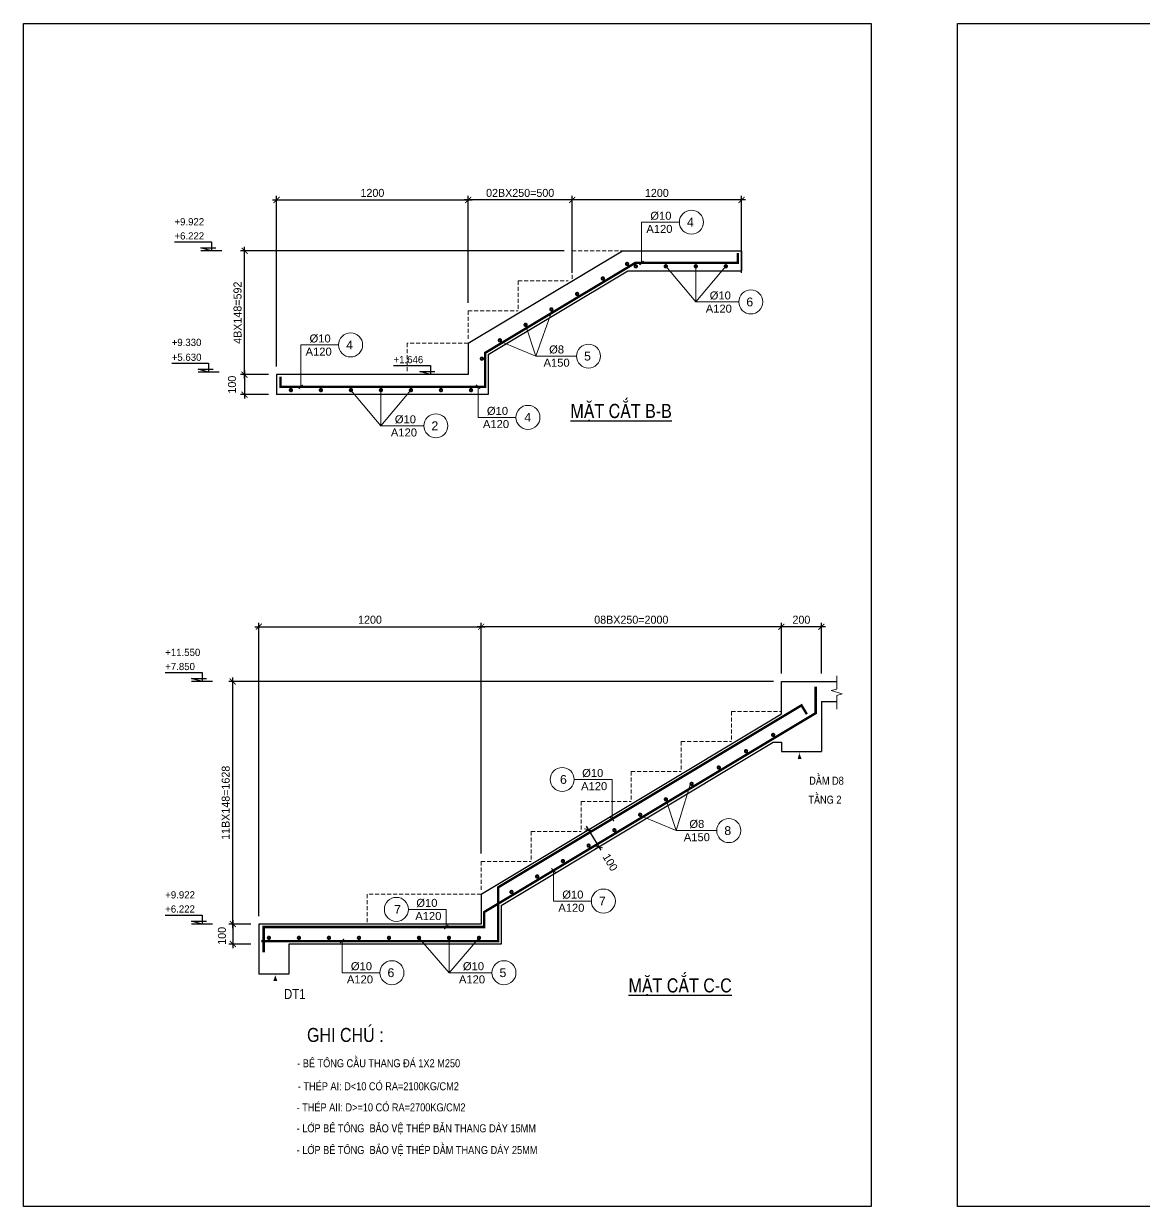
# Model space of a CAD drawing. Header units: millimetres. Extents: x -559287 to -299624, y 2351330 to 2655682.
# Drawn here: x -452143 to -424143, y 2351330 to 2380879 of the extents above; entities that cross this region are included whole.
import ezdxf
from ezdxf.enums import TextEntityAlignment as Align

# ---------------------------------------------------------------- set-up
doc = ezdxf.new("R2010")
doc.units = ezdxf.units.MM
doc.header["$LTSCALE"] = 10
doc.linetypes.add('HIDDENX2', pattern=[0.75, 0.5, -0.25])
doc.layers.get('0').update_dxf_attribs({"lineweight": 20})
doc.layers.get('Defpoints').update_dxf_attribs({"lineweight": 20})
for name, color, linetype, lineweight in [('Dim', 251, 'Continuous', 15), ('Net khuat', 76, 'HIDDENX2', 15), ('Net manh', 8, 'Continuous', 13), ('Net thay', 4, 'Continuous', 25), ('Text', 54, 'Continuous', 25), ('Thep dai', 2, 'Continuous', 50), ('Thep doc', 140, 'Continuous', 60)]:
    doc.layers.add(name, color=color, linetype=linetype, lineweight=lineweight)
doc.layers.add('ththep', color=3, linetype='Continuous')
doc.styles.add('IN-NHO', font='VHELVEN.TTF', dxfattribs={"height": 200})
doc.styles.add('NGHIA5', font='arial_0.ttf', dxfattribs={"height": 180})
doc.styles.get("Standard").update_dxf_attribs({"font": 'nghia5.shx', "height": 200})
doc.styles.add('STYLE1-S1', font='VHARIALN.TTF')
doc.dimstyles.new('dim20', dxfattribs={"dimscale": 100, "dimtxt": 200, "dimasz": 1.5, "dimexe": 1, "dimexo": 2, "dimgap": 0.75, "dimtad": 1, "dimdec": 0, "dimlfac": 0.2, "dimzin": 0, "dimdsep": 46, "dimtxsty": 'Standard', "dimblk1": 'ARCHTICK', "dimblk2": 'ARCHTICK', "dimsah": 1, "dimcen": 0.09, "dimdle": 1, "dimclrd": 256, "dimclre": 256, "dimclrt": 54, "dimadec": 0, "dimazin": 0, "dimtfac": 1, "dimtdec": 0, "dimtofl": 0, "dimtmove": 2, "dimatfit": 3, "dimfxl": 0, "dimtolj": 1, "dimtzin": 0, "dimarcsym": 0})

# ---------------------------------------------------------------- blocks, each defined once
blk = doc.blocks.new('_ARCHTICK')
at = {"color": 0, "linetype": 'ByBlock', "const_width": 0.15}
blk.add_lwpolyline([(-0.5, -0.5), (0.5, 0.5)], dxfattribs=at)
blk = doc.blocks.new('*D746')
at = {"layer": 'Defpoints', "color": 0, "ltscale": 3, "transparency": 16777216}
for p in [(-446623.8416140862, 2375203.731560852), (-438435.23582582, 2375203.731560852, -38061.84340342369), (-445822.9398062601, 2372109.818261645, -38136.29476528546)]:
    blk.add_point(p, dxfattribs=at)
at = {"layer": 'Dim', "lineweight": -2, "ltscale": 3, "transparency": 16777216}
for p, q in [((-438635.23582582, 2375203.731560852), (-446723.8416140862, 2375203.731560852)), ((-446623.8416140862, 2372009.818261645), (-446623.8416140862, 2375303.731560852)), ((-446022.9398062601, 2372109.818261645), (-446723.8416140862, 2372109.818261645))]:
    blk.add_line(p, q, dxfattribs=at)
at = {"layer": 'Dim', "lineweight": -2, "ltscale": 3, "transparency": 16777216, "xscale": 150, "yscale": 150, "zscale": 150}
for p, rotation in [((-446623.8416140862, 2375203.731560852), 90), ((-446623.8416140862, 2372109.818261645), 270)]:
    blk.add_blockref('_ARCHTICK', p, dxfattribs=dict(at, rotation=rotation))
at = {"layer": 'Dim', "color": 54, "ltscale": 3, "transparency": 16777216, "insert": (-446798.8416140865, 2373656.774911249), "char_height": 200, "attachment_point": 5, "rotation": 90}
blk.add_mtext('\\A1;4BX148=592', dxfattribs=at)
blk = doc.blocks.new('*D747')
at = {"layer": 'Defpoints', "color": 0, "transparency": 16777216}
for p in [(-441036.5455180553, 2376473.741631724), (-438439.3629864739, 2374453.731560852, -76272.58953057088), (-441036.5455180553, 2373703.731560852, -76272.58953057088)]:
    blk.add_point(p, dxfattribs=at)
at = {"layer": 'Dim', "lineweight": -2, "transparency": 16777216}
for p, q in [((-438339.3629864739, 2376473.741631724), (-441136.5455180553, 2376473.741631724)), ((-441036.5455180553, 2373903.731560852), (-441036.5455180553, 2376573.741631724)), ((-438439.3629864739, 2374653.731560852), (-438439.3629864739, 2376573.741631724))]:
    blk.add_line(p, q, dxfattribs=at)
at = {"layer": 'Dim', "lineweight": -2, "transparency": 16777216, "xscale": 150, "yscale": 150, "zscale": 150, "rotation": 180}
blk.add_blockref('_ARCHTICK', (-441036.5455180553, 2376473.741631724), dxfattribs=at)
at = {"layer": 'Dim', "lineweight": -2, "transparency": 16777216, "xscale": 150, "yscale": 150, "zscale": 150}
blk.add_blockref('_ARCHTICK', (-438439.3629864739, 2376473.741631724), dxfattribs=at)
at = {"layer": 'Dim', "color": 54, "transparency": 16777216, "insert": (-439737.9542522646, 2376648.741631724), "char_height": 200, "attachment_point": 5}
blk.add_mtext('\\A1;02BX250=500', dxfattribs=at)
blk = doc.blocks.new('*D748')
at = {"layer": 'Defpoints', "color": 0, "transparency": 16777216}
for p in [(-441036.5455180553, 2376473.741631724), (-441036.5455180553, 2373703.731560852, -76272.58953057088), (-445822.93980626, 2372109.818261646, -76272.58953057088)]:
    blk.add_point(p, dxfattribs=at)
at = {"layer": 'Dim', "lineweight": -2, "transparency": 16777216}
for p, q in [((-445922.93980626, 2376473.741631724), (-440936.5455180553, 2376473.741631724)), ((-445822.93980626, 2372309.818261646), (-445822.93980626, 2376573.741631724)), ((-441036.5455180553, 2373903.731560852), (-441036.5455180553, 2376573.741631724))]:
    blk.add_line(p, q, dxfattribs=at)
at = {"layer": 'Dim', "lineweight": -2, "transparency": 16777216, "xscale": 150, "yscale": 150, "zscale": 150, "rotation": 180}
blk.add_blockref('_ARCHTICK', (-445822.93980626, 2376473.741631724), dxfattribs=at)
at = {"layer": 'Dim', "lineweight": -2, "transparency": 16777216, "xscale": 150, "yscale": 150, "zscale": 150}
blk.add_blockref('_ARCHTICK', (-441036.5455180553, 2376473.741631724), dxfattribs=at)
at = {"layer": 'Dim', "color": 54, "transparency": 16777216, "insert": (-443429.7426621576, 2376648.741631724), "char_height": 200, "attachment_point": 5}
blk.add_mtext('\\A1;1200', dxfattribs=at)
blk = doc.blocks.new('*D749')
at = {"layer": 'Defpoints', "color": 0, "transparency": 16777216}
for p in [(-438439.3629864739, 2376473.741631724), (-438439.3629864739, 2374453.731560852, -76347.04089243269), (-434207.1166535194, 2374453.731560852)]:
    blk.add_point(p, dxfattribs=at)
at = {"layer": 'Dim', "lineweight": -2, "transparency": 16777216}
for p, q in [((-434107.1166535194, 2376473.741631724), (-438539.3629864739, 2376473.741631724)), ((-438439.3629864739, 2374653.731560852), (-438439.3629864739, 2376573.741631724)), ((-434207.1166535194, 2374653.731560852), (-434207.1166535194, 2376573.741631724))]:
    blk.add_line(p, q, dxfattribs=at)
at = {"layer": 'Dim', "lineweight": -2, "transparency": 16777216, "xscale": 150, "yscale": 150, "zscale": 150, "rotation": 180}
blk.add_blockref('_ARCHTICK', (-438439.3629864739, 2376473.741631724), dxfattribs=at)
at = {"layer": 'Dim', "lineweight": -2, "transparency": 16777216, "xscale": 150, "yscale": 150, "zscale": 150}
blk.add_blockref('_ARCHTICK', (-434207.1166535194, 2376473.741631724), dxfattribs=at)
at = {"layer": 'Dim', "color": 54, "transparency": 16777216, "insert": (-436323.2398199967, 2376648.741631724), "char_height": 200, "attachment_point": 5}
blk.add_mtext('\\A1;1200', dxfattribs=at)
blk = doc.blocks.new('A$C17747A8B')
blk.add_line((1.915032044053078e-05, 1.530908048152924e-05), (525.0000191503204, 1.530908048152924e-05))
blk.add_lwpolyline([(1182.999268115498, 225.0000153090805), (262.5000191503204, 225.0000153090805), (262.5000191503204, 1.530908048152924e-05), (525.0000191503204, 75.00001530908048), (150.0000191503204, 75.00001530908048)])
at = {"layer": 'Text'}
blk.add_attdef('+3.900', (182.8307273874525, 285.5000153090805), '', height=180, dxfattribs=at)
blk = doc.blocks.new('*D750')
at = {"layer": 'Defpoints', "color": 0, "ltscale": 3, "transparency": 16777216}
for p in [(-445822.9398062601, 2372109.818261645), (-446623.8416140862, 2371609.818261645), (-445822.9398062601, 2371609.818261645)]:
    blk.add_point(p, dxfattribs=at)
at = {"layer": 'Dim', "lineweight": -2, "ltscale": 3, "transparency": 16777216}
for p, q in [((-446623.8416140862, 2372209.818261645), (-446623.8416140862, 2371509.818261645)), ((-446022.9398062601, 2372109.818261645), (-446723.8416140862, 2372109.818261645)), ((-446022.9398062601, 2371609.818261645), (-446723.8416140862, 2371609.818261645))]:
    blk.add_line(p, q, dxfattribs=at)
at = {"layer": 'Dim', "lineweight": -2, "ltscale": 3, "transparency": 16777216, "xscale": 150, "yscale": 150, "zscale": 150}
for p, rotation in [((-446623.8416140862, 2372109.818261645), 90), ((-446623.8416140862, 2371609.818261645), 270)]:
    blk.add_blockref('_ARCHTICK', p, dxfattribs=dict(at, rotation=rotation))
at = {"layer": 'Dim', "color": 54, "ltscale": 3, "transparency": 16777216, "insert": (-446936.3416140865, 2371859.818261645), "char_height": 200, "attachment_point": 5, "rotation": 90}
blk.add_mtext('\\A1;100', dxfattribs=at)
blk = doc.blocks.new('*D751')
at = {"layer": 'Defpoints', "color": 0, "ltscale": 3, "transparency": 16777216}
for p in [(-446919.3818143496, 2364441.495192653), (-433211.4426564678, 2364441.495192653, -38136.29476528546), (-446268.4359210938, 2358383.185673707, -76272.58953057091)]:
    blk.add_point(p, dxfattribs=at)
at = {"layer": 'Dim', "lineweight": -2, "ltscale": 3, "transparency": 16777216}
for p, q in [((-446919.3818143496, 2358283.185673707), (-446919.3818143496, 2364541.495192653)), ((-433411.4426564678, 2364441.495192653), (-447019.3818143496, 2364441.495192653)), ((-446468.4359210938, 2358383.185673707), (-447019.3818143496, 2358383.185673707))]:
    blk.add_line(p, q, dxfattribs=at)
at = {"layer": 'Dim', "lineweight": -2, "ltscale": 3, "transparency": 16777216, "xscale": 150, "yscale": 150, "zscale": 150}
for p, rotation in [((-446919.3818143496, 2364441.495192653), 90), ((-446919.3818143496, 2358383.185673707), 270)]:
    blk.add_blockref('_ARCHTICK', p, dxfattribs=dict(at, rotation=rotation))
at = {"layer": 'Dim', "color": 54, "ltscale": 3, "transparency": 16777216, "insert": (-447094.3818143499, 2361412.34043318), "char_height": 200, "attachment_point": 5, "rotation": 90}
blk.add_mtext('\\A1;11BX148=1628', dxfattribs=at)
blk = doc.blocks.new('*D752')
at = {"layer": 'Defpoints', "color": 0, "transparency": 16777216}
for p in [(-440711.4426564678, 2365810.089302978), (-433211.4426564677, 2364441.495192653, -76272.5895305709), (-440711.4426564678, 2359941.495192654, -76272.5895305709)]:
    blk.add_point(p, dxfattribs=at)
at = {"layer": 'Dim', "lineweight": -2, "transparency": 16777216}
for p, q in [((-433111.4426564677, 2365810.089302978), (-440811.4426564678, 2365810.089302978)), ((-440711.4426564678, 2360141.495192654), (-440711.4426564678, 2365910.089302978)), ((-433211.4426564677, 2364641.495192653), (-433211.4426564677, 2365910.089302978))]:
    blk.add_line(p, q, dxfattribs=at)
at = {"layer": 'Dim', "lineweight": -2, "transparency": 16777216, "xscale": 150, "yscale": 150, "zscale": 150, "rotation": 180}
blk.add_blockref('_ARCHTICK', (-440711.4426564678, 2365810.089302978), dxfattribs=at)
at = {"layer": 'Dim', "lineweight": -2, "transparency": 16777216, "xscale": 150, "yscale": 150, "zscale": 150}
blk.add_blockref('_ARCHTICK', (-433211.4426564677, 2365810.089302978), dxfattribs=at)
at = {"layer": 'Dim', "color": 54, "transparency": 16777216, "insert": (-436961.4426564677, 2365985.089302978), "char_height": 200, "attachment_point": 5}
blk.add_mtext('\\A1;08BX250=2000', dxfattribs=at)
blk = doc.blocks.new('*D753')
at = {"layer": 'Defpoints', "color": 0, "transparency": 16777216}
for p in [(-433211.4426564677, 2365810.089302978), (-433211.4426564677, 2364441.495192653, -76272.5895305709), (-432211.4426564679, 2364441.495192654, -76272.5895305709)]:
    blk.add_point(p, dxfattribs=at)
at = {"layer": 'Dim', "lineweight": -2, "transparency": 16777216}
for p, q in [((-432111.4426564679, 2365810.089302978), (-433311.4426564677, 2365810.089302978)), ((-433211.4426564677, 2364641.495192653), (-433211.4426564677, 2365910.089302978)), ((-432211.4426564679, 2364641.495192654), (-432211.4426564679, 2365910.089302978))]:
    blk.add_line(p, q, dxfattribs=at)
at = {"layer": 'Dim', "lineweight": -2, "transparency": 16777216, "xscale": 150, "yscale": 150, "zscale": 150, "rotation": 180}
blk.add_blockref('_ARCHTICK', (-433211.4426564677, 2365810.089302978), dxfattribs=at)
at = {"layer": 'Dim', "lineweight": -2, "transparency": 16777216, "xscale": 150, "yscale": 150, "zscale": 150}
blk.add_blockref('_ARCHTICK', (-432211.4426564679, 2365810.089302978), dxfattribs=at)
at = {"layer": 'Dim', "color": 54, "transparency": 16777216, "insert": (-432711.4426564678, 2365985.089302978), "char_height": 200, "attachment_point": 5}
blk.add_mtext('\\A1;200', dxfattribs=at)
blk = doc.blocks.new('*D754')
at = {"layer": 'Defpoints', "color": 0, "transparency": 16777216}
for p in [(-437897.8253989269, 2360821.356028231), (-437640.5775212131, 2360392.609565374), (-437776.9340917988, 2360310.795623023)]:
    blk.add_point(p, dxfattribs=at)
at = {"layer": 'Net manh', "lineweight": -2, "transparency": 16777216}
for p, q in [((-438069.3239840695, 2360718.456877145), (-438119.931262084, 2360688.092510337)), ((-438085.6315450554, 2360825.291378451), (-437725.4845162561, 2360225.046330451)), ((-437812.0761063556, 2360289.710414289), (-437862.6833843701, 2360259.34604748))]:
    blk.add_line(p, q, dxfattribs=at)
at = {"layer": 'Net manh', "lineweight": -2, "transparency": 16777216, "xscale": 150, "yscale": 150, "zscale": 150}
for p, rotation in [((-438034.1819695127, 2360739.542085879), 120.9637565320529), ((-437776.9340917988, 2360310.795623023), 300.9637565320529)]:
    blk.add_blockref('_ARCHTICK', p, dxfattribs=dict(at, rotation=rotation))
at = {"layer": 'Net manh', "color": 54, "transparency": 16777216, "insert": (-437488.2434109552, 2359925.118873105), "char_height": 200, "attachment_point": 5, "rotation": 300.9637565320529}
blk.add_mtext('\\A1;100', dxfattribs=at)
blk = doc.blocks.new('*D755')
at = {"layer": 'Defpoints', "color": 0, "transparency": 16777216}
for p in [(-440711.4426564678, 2365810.089302978), (-440711.4426564678, 2359941.495192654, -76272.5895305709), (-446268.4359210937, 2358383.185673707, -114408.8842958563)]:
    blk.add_point(p, dxfattribs=at)
at = {"layer": 'Dim', "lineweight": -2, "transparency": 16777216}
for p, q in [((-446368.4359210937, 2365810.089302978), (-440611.4426564678, 2365810.089302978)), ((-446268.4359210937, 2358583.185673707), (-446268.4359210937, 2365910.089302978)), ((-440711.4426564678, 2360141.495192654), (-440711.4426564678, 2365910.089302978))]:
    blk.add_line(p, q, dxfattribs=at)
at = {"layer": 'Dim', "lineweight": -2, "transparency": 16777216, "xscale": 150, "yscale": 150, "zscale": 150, "rotation": 180}
blk.add_blockref('_ARCHTICK', (-446268.4359210937, 2365810.089302978), dxfattribs=at)
at = {"layer": 'Dim', "lineweight": -2, "transparency": 16777216, "xscale": 150, "yscale": 150, "zscale": 150}
blk.add_blockref('_ARCHTICK', (-440711.4426564678, 2365810.089302978), dxfattribs=at)
at = {"layer": 'Dim', "color": 54, "transparency": 16777216, "insert": (-443489.9392887807, 2365985.089302978), "char_height": 200, "attachment_point": 5}
blk.add_mtext('\\A1;1200', dxfattribs=at)
blk = doc.blocks.new('*D756')
at = {"layer": 'Defpoints', "color": 0, "ltscale": 3, "transparency": 16777216}
for p in [(-446268.4359210938, 2358383.185673707, -38136.29476528546), (-446919.3818143496, 2357883.185673706), (-446268.4359210937, 2357883.185673706)]:
    blk.add_point(p, dxfattribs=at)
at = {"layer": 'Dim', "lineweight": -2, "ltscale": 3, "transparency": 16777216}
for p, q in [((-446468.4359210938, 2358383.185673707), (-447019.3818143496, 2358383.185673707)), ((-446919.3818143496, 2358483.185673707), (-446919.3818143496, 2357783.185673706)), ((-446468.4359210937, 2357883.185673706), (-447019.3818143496, 2357883.185673706))]:
    blk.add_line(p, q, dxfattribs=at)
at = {"layer": 'Dim', "lineweight": -2, "ltscale": 3, "transparency": 16777216, "xscale": 150, "yscale": 150, "zscale": 150}
for p, rotation in [((-446919.3818143496, 2358383.185673707), 90), ((-446919.3818143496, 2357883.185673706), 270)]:
    blk.add_blockref('_ARCHTICK', p, dxfattribs=dict(at, rotation=rotation))
at = {"layer": 'Dim', "color": 54, "ltscale": 3, "transparency": 16777216, "insert": (-447189.171612724, 2358087.731915399), "char_height": 200, "attachment_point": 5, "rotation": 90}
blk.add_mtext('\\A1;100', dxfattribs=at)

msp = doc.modelspace()

# ---------------------------------------------------------------- linework, layer by layer
at = {"layer": 'Net khuat', "ltscale": 20}
for p, q in [((-438435.2358258199, 2375203.731560852, 38210.74612714723), (-437185.2358258199, 2375203.731560852, 38210.74612714723)), ((-438435.2358258199, 2375203.731560852, 38210.74612714723), (-438435.2358258199, 2374453.731560852, 38210.74612714723)), ((-439786.5455180553, 2374453.731560852, 38136.29476528546), (-438536.5455180553, 2374453.731560852, 38136.29476528546)), ((-439786.5455180553, 2374453.731560852, 38136.29476528546), (-439786.5455180553, 2373703.731560852, 38136.29476528546)), ((-441036.5455180553, 2373703.731560852, 38136.29476528546), (-439786.5455180553, 2373703.731560852, 38136.29476528546)), ((-441036.5455180553, 2373703.731560852, 38136.29476528546), (-441036.5455180553, 2372953.731560852, 38136.29476528546)), ((-441036.5455180547, 2372895.422041903, 38136.29476528546), (-442564.6143797114, 2372895.422041903, 38136.29476528546)), ((-442564.6143797114, 2372895.422041903, 38136.29476528546), (-442564.6143797114, 2372145.422041903, 38136.29476528546)), ((-434461.4426564678, 2363691.495192654, 38136.29476528546), (-433211.4426564679, 2363691.495192654, 38136.29476528546)), ((-434461.4426564678, 2363691.495192654, 38136.29476528546), (-434461.4426564678, 2362941.495192654, 38136.29476528546)), ((-435711.4426564678, 2362941.495192654, 38136.29476528546), (-434461.4426564678, 2362941.495192654, 38136.29476528546)), ((-435711.4426564678, 2362941.495192654, 38136.29476528546), (-435711.4426564678, 2362191.495192654, 38136.29476528546)), ((-436961.4426564678, 2362191.495192654, 38136.29476528546), (-435711.4426564678, 2362191.495192654, 38136.29476528546)), ((-436961.4426564678, 2362191.495192654, 38136.29476528546), (-436961.4426564678, 2361441.495192654, 38136.29476528546)), ((-438211.4426564678, 2361441.495192654, 38136.29476528546), (-436961.4426564678, 2361441.495192654, 38136.29476528546)), ((-438211.4426564678, 2361441.495192654, 38136.29476528546), (-438211.4426564678, 2360691.495192654, 38136.29476528546)), ((-439461.4426564678, 2360691.495192654, 38136.29476528546), (-438211.4426564678, 2360691.495192654, 38136.29476528546)), ((-439461.4426564678, 2360691.495192654, 38136.29476528546), (-439461.4426564678, 2359941.495192654, 38136.29476528546)), ((-440711.4426564678, 2359941.495192654, 38136.29476528546), (-439461.4426564678, 2359941.495192654, 38136.29476528546)), ((-440711.4426564678, 2359941.495192654, 38136.29476528546), (-440711.4426564678, 2359191.495192654, 38136.29476528546)), ((-440711.4426564677, 2359133.185673705, 38136.29476528546), (-443559.5903715466, 2359133.185673705, 38136.29476528546)), ((-443559.5903715472, 2359133.185673705, 38136.29476528546), (-443559.5903715472, 2358383.185673705, 38136.29476528546))]:
    msp.add_line(p, q, dxfattribs=at)
at = {"layer": 'Net manh'}
for points, elevation in [([(-436705.496968059, 2374900.002792006), (-436705.4969680597, 2375917.62933156), (-435759.9782181177, 2375917.629331559)], 38210.74612714726), ([(-436099.4613446714, 2374816.391040992), (-435349.4613446719, 2373925.476096965), (-434276.0285484842, 2373925.476096964)], 38210.74612714726), ([(-435349.4613446714, 2374816.391040992), (-435349.4613446719, 2373925.476096965), (-434276.0285484842, 2373925.476096964)], 38210.74612714726), ([(-434599.4613446714, 2374816.391040992), (-435349.4613446719, 2373925.476096965), (-434276.0285484842, 2373925.476096964)], 38210.74612714726), ([(-445219.8631242649, 2371806.089492799), (-445219.8631242655, 2372851.184337926), (-444274.3443743234, 2372851.184337925)], 38136.29476528546), ([(-443966.8364671321, 2371722.477741785), (-443216.8364671327, 2370831.562797758), (-442143.403670945, 2370831.562797757)], 38136.29476528546), ([(-443216.8364671321, 2371722.477741785), (-443216.8364671327, 2370831.562797758), (-442143.403670945, 2370831.562797757)], 38136.29476528546), ([(-442466.8364671321, 2371722.477741785), (-443216.8364671327, 2370831.562797758), (-442143.403670945, 2370831.562797757)], 38136.29476528546), ([(-440788.2459173296, 2371806.089492799), (-440788.2459173303, 2371041.898637584), (-439842.7271673884, 2371041.898637583)], 38136.29476528546), ([(-435473.8276254784, 2361915.818896754), (-435839.0766123887, 2360717.112817273), (-434826.3835180814, 2360717.112817274)], 38136.29476528546), ([(-436097.4812938238, 2361499.218246299), (-435839.0766123887, 2360717.112817273), (-434826.3835180814, 2360717.112817274)], 38136.29476528546), ([(-436721.1349621692, 2361082.617595844), (-435839.0766123887, 2360717.112817273), (-434826.3835180814, 2360717.112817274)], 38136.29476528546), ([(-438905.2254744587, 2359721.285071848), (-438905.2254744594, 2358957.094216633), (-437959.7067245173, 2358957.094216632)], 38136.29476528546), ([(-442266.0311804335, 2358037.840353165), (-441516.0311804339, 2357167.564721667), (-440442.5983842462, 2357167.564721666)], 38136.29476528546), ([(-441516.0311804335, 2358037.840353165), (-441516.0311804339, 2357167.564721667), (-440442.5983842462, 2357167.564721666)], 38136.29476528546), ([(-440766.0311804335, 2358037.840353165), (-441516.0311804339, 2357167.564721667), (-440442.5983842462, 2357167.564721666)], 38136.29476528546), ([(-444187.4438796032, 2357958.185673705), (-444187.4438796038, 2357167.564721668), (-443241.9251296618, 2357167.564721667)], 38136.29476528546)]:
    msp.add_lwpolyline(points, dxfattribs=dict(at, elevation=elevation))
at = {"layer": 'Net manh', "const_width": 30}
for points, elevation in [([(-436655.4969680592, 2374950.002792006), (-436755.4969680592, 2374850.002792006)], 38210.74612714726), ([(-445169.8631242649, 2371856.089492799), (-445269.8631242649, 2371756.089492799)], 38136.29476528546), ([(-440838.2459173301, 2371856.089492799), (-440738.2459173301, 2371756.089492799)], 38136.29476528546), ([(-438955.2254744591, 2359771.285071848), (-438855.2254744591, 2359671.285071848)], 38136.29476528546), ([(-444137.4438796032, 2358008.185673705), (-444237.4438796032, 2357908.185673705)], 38136.29476528546)]:
    msp.add_lwpolyline(points, dxfattribs=dict(at, elevation=elevation))
at = {"layer": 'Net manh'}
for points in [[(-438938.1444188468, 2373717.976819681), (-439343.5117757341, 2372571.477232012), (-438330.8186814268, 2372571.477232012)], [(-439601.9164571692, 2373353.582661037), (-439343.5117757341, 2372571.477232012), (-438330.8186814268, 2372571.477232012)], [(-440225.5701255146, 2372936.982010582), (-439343.5117757341, 2372571.477232012), (-438330.8186814268, 2372571.477232012)], [(-437442.1004559343, 2361007.326715603), (-437442.1004559336, 2361995.014564728), (-438387.6192058756, 2361995.014564729)], [(-441585.5645278489, 2358308.185673708), (-441585.5645278482, 2358749.907155613), (-442531.0832777901, 2358749.907155614)]]:
    msp.add_lwpolyline(points, dxfattribs=at)
at = {"layer": 'Net manh', "ltscale": 3}
msp.add_lwpolyline([(-431830.144991478, 2363748.138824411), (-431830.1449914776, 2364093.822093518), (-431691.0516724919, 2364131.092036013), (-431969.2383104631, 2364214.952151023), (-431830.1449914775, 2364252.222093518), (-431830.1449914773, 2364580.922247631)], dxfattribs=at)
at = {"layer": 'Net manh'}
msp.add_lwpolyline([(-431251.2761975786, 2361762.064270388, 0, 0, 0), (-432754.2465160056, 2361762.06427039, 0, 0, 0), (-432754.2465160044, 2362653.044984746, 0, 99.99999999999997, 0), (-432754.2465160044, 2362503.044984746, 0, 0, 0)], format="xyseb", dxfattribs=at)
at = {"layer": 'Net manh', "const_width": 30}
for points in [[(-437492.1004559341, 2361057.326715603), (-437392.1004559341, 2360957.326715603)], [(-441535.5645278489, 2358358.185673708), (-441635.5645278489, 2358258.185673708)]]:
    msp.add_lwpolyline(points, dxfattribs=at)
at = {"layer": 'Net manh', "elevation": 38136.29476528546}
msp.add_lwpolyline([(-445038.9051867581, 2356455.608447773, 0, 0, 0), (-445855.0832255699, 2356455.608447771, 0, 0, 0), (-445855.0832255704, 2357107.654005069, 0, 99.99999999999997, 0), (-445855.0832255704, 2356957.654005069, 0, 0, 0)], format="xyseb", dxfattribs=at)
at = {"layer": 'Net manh'}
for centre in [(-435459.9782181177, 2375917.629331559, 38210.74612714726), (-433976.0285484842, 2373925.476096964, 38210.74612714726), (-443974.3443743234, 2372851.184337925, 38136.29476528546), (-438030.8186814268, 2372571.477232012), (-439542.7271673884, 2371041.898637583, 38136.29476528546), (-441843.403670945, 2370831.562797757, 38136.29476528546), (-438687.6192058756, 2361995.014564727), (-434526.3835180814, 2360717.112817274, 38136.29476528546), (-437659.7067245173, 2358957.094216632, 38136.29476528546), (-442831.0832777901, 2358749.907155612), (-442941.9251296618, 2357167.564721667, 38136.29476528546), (-440142.5983842462, 2357167.564721666, 38136.29476528546)]:
    msp.add_circle(centre, 300, dxfattribs=at)
at = {"layer": 'Net thay'}
for p, q in [((-441036.5455180549, 2372895.422041903, 38136.29476528545), (-437183.2494614598, 2375203.731560852, 38246.57888098554)), ((-437183.2494614598, 2375203.731560852, 38246.57888098554), (-434207.1166535197, 2375203.731560852, 114483.3356577182)), ((-434207.1166535194, 2375203.731560852, 114483.3356577182), (-434207.1166535194, 2374703.731560853, 114483.3356577182)), ((-440536.5455180547, 2372612.32685242, 38136.29476528546), (-437046.7438433459, 2374703.731560852, 38210.74612714726)), ((-437046.743843346, 2374703.731560852, 38210.74612714726), (-434207.1166535194, 2374703.731560853, 114483.3356577182)), ((-441036.5455180547, 2372895.422041903, 38136.29476528546), (-441036.5455180549, 2372109.818261645, 38136.29476528546)), ((-440536.5455180547, 2372612.32685242, 38136.29476528546), (-440536.5455180548, 2371609.818261645, 38136.29476528546)), ((-441036.5455180549, 2372109.818261645, 38136.29476528546), (-445822.93980626, 2372109.818261646, 38136.29476528546)), ((-445822.93980626, 2372109.818261646, 38136.29476528546), (-445822.93980626, 2371609.818261646, 38136.29476528546)), ((-440536.5455180548, 2371609.818261645, 38136.29476528546), (-445822.93980626, 2371609.818261646, 38136.29476528546)), ((-433211.4426564677, 2364441.495192653, 38136.29476528546), (-431830.1449914774, 2364441.495192653, 38136.29476528546)), ((-433211.4426564679, 2363633.185673705, 38136.29476528546), (-433211.4426564677, 2364441.495192653, 38136.29476528546)), ((-432211.4426564679, 2363941.495192654, 38136.29476528546), (-431830.1449914777, 2363941.495192654, 38136.29476528546)), ((-432211.4426564679, 2363941.495192654, 38136.29476528546), (-432211.4426564678, 2362691.495192653, 38136.29476528546)), ((-440711.4426564677, 2359133.185673705, 38136.29476528546), (-433211.4426564679, 2363633.185673705, 38136.29476528546)), ((-440211.4426564672, 2358850.090484221, 38136.29476528546), (-433419.7759898016, 2362925.090484221, 38136.29476528546)), ((-433419.7759898016, 2362925.090484221, 38136.29476528546), (-433211.4426564678, 2362925.090484221, 38136.29476528546)), ((-433211.4426564678, 2362925.090484221, 38136.29476528546), (-433211.4426564677, 2362691.495192653, 38136.29476528546)), ((-433211.4426564677, 2362691.495192653, 38136.29476528546), (-432211.4426564678, 2362691.495192653, 38136.29476528546)), ((-440711.4426564672, 2359133.185673705, 38136.29476528546), (-440711.4426564673, 2358383.185673706, 38136.29476528546)), ((-440211.4426564672, 2358850.090484221, 38136.29476528546), (-440211.4426564672, 2357883.185673706, 38136.29476528546)), ((-446268.4359210937, 2358383.185673707), (-446268.4359210937, 2357133.185673706)), ((-440711.4426564673, 2358383.185673706), (-446268.4359210937, 2358383.185673707)), ((-445518.4359210937, 2357883.185673707), (-445518.4359210939, 2357133.185673707)), ((-440211.4426564672, 2357883.185673706), (-445518.4359210937, 2357883.185673707)), ((-445518.4359210939, 2357133.185673707), (-446268.4359210937, 2357133.185673706))]:
    msp.add_line(p, q, dxfattribs=at)
at = {"layer": 'Thep dai', "const_width": 48, "elevation": 38136.29476528546}
for points in [[(-437065.703849696, 2374905.582797926, -1), (-437065.7038496957, 2374845.582797926, -1)], [(-436849.4613446714, 2374846.391040992, -1), (-436849.4613446712, 2374786.391040992, -1)], [(-436099.4613446714, 2374846.391040992, -1), (-436099.4613446712, 2374786.391040992, -1)], [(-435349.4613446714, 2374846.391040992, -1), (-435349.4613446712, 2374786.391040992, -1)], [(-434599.4613446714, 2374846.391040992, -1), (-434599.4613446712, 2374786.391040992, -1)], [(-437672.5841554116, 2374541.454614497, -1), (-437672.5841554113, 2374481.454614497, -1)], [(-438315.703849696, 2374155.582797926, -1), (-438315.7038496957, 2374095.582797926, -1)], [(-438958.8235439804, 2373769.710981356, -1), (-438958.8235439801, 2373709.710981356, -1)], [(-439601.9432382648, 2373383.839164785, -1), (-439601.9432382645, 2373323.839164785, -1)], [(-440245.0629325492, 2372997.967348214, -1), (-440245.0629325489, 2372937.967348214, -1)], [(-440693.7986367075, 2372538.081522043, 1), (-440693.7986367077, 2372478.081522043, 1)], [(-445466.836467132, 2371752.477741785, 1), (-445466.8364671323, 2371692.477741785, 1)], [(-444716.836467132, 2371752.477741785, 1), (-444716.8364671323, 2371692.477741785, 1)], [(-443966.836467132, 2371752.477741785, 1), (-443966.8364671323, 2371692.477741785, 1)], [(-443216.836467132, 2371752.477741785, 1), (-443216.8364671323, 2371692.477741785, 1)], [(-442466.836467132, 2371752.477741785, 1), (-442466.8364671323, 2371692.477741785, 1)], [(-441716.836467132, 2371752.477741785, 1), (-441716.8364671323, 2371692.477741785, 1)], [(-440966.836467132, 2371752.477741785, 1), (-440966.8364671323, 2371692.477741785, 1)], [(-433416.2843509798, 2363137.936412006, -1), (-433416.2843509796, 2363077.936412006, -1)], [(-434095.643433833, 2362730.320962294, -1), (-434095.6434338328, 2362670.320962294, -1)], [(-434775.0025166863, 2362322.705512581, -1), (-434775.0025166861, 2362262.705512581, -1)], [(-435454.3615995396, 2361915.090062869, -1), (-435454.3615995394, 2361855.090062869, -1)], [(-436097.481293824, 2361529.218246299, -1), (-436097.4812938238, 2361469.218246299, -1)], [(-436740.6009881084, 2361143.346429728, -1), (-436740.6009881082, 2361083.346429728, -1)], [(-437383.7206823928, 2360757.474613158, -1), (-437383.7206823926, 2360697.474613158, -1)], [(-438026.8403766772, 2360371.602796587, -1), (-438026.840376677, 2360311.602796587, -1)], [(-438669.9600709616, 2359985.730980016, -1), (-438669.9600709614, 2359925.730980016, -1)], [(-439313.079765246, 2359599.859163445, -1), (-439313.0797652458, 2359539.859163445, -1)], [(-439956.1994595304, 2359213.987346875, -1), (-439956.1994595302, 2359153.987346875, -1)], [(-446016.0311804335, 2358067.840353165, -1), (-446016.0311804332, 2358007.840353165, -1)], [(-445266.0311804335, 2358067.840353165, -1), (-445266.0311804332, 2358007.840353165, -1)], [(-444516.0311804335, 2358067.840353165, -1), (-444516.0311804332, 2358007.840353165, -1)], [(-443766.0311804335, 2358067.840353165, -1), (-443766.0311804332, 2358007.840353165, -1)], [(-443016.0311804335, 2358067.840353165, -1), (-443016.0311804332, 2358007.840353165, -1)], [(-442266.0311804335, 2358067.840353165, -1), (-442266.0311804332, 2358007.840353165, -1)], [(-441516.0311804335, 2358067.840353165, -1), (-441516.0311804332, 2358007.840353165, -1)], [(-440766.0311804335, 2358067.840353165, -1), (-440766.0311804332, 2358007.840353165, -1)]]:
    msp.add_lwpolyline(points, format="xyb", close=True, dxfattribs=at)
at = {"layer": 'Thep doc', "ltscale": 10, "const_width": 60, "elevation": 38136.29476528546}
msp.add_lwpolyline([(-445727.3962008888, 2372057.655206852), (-445727.3962008888, 2371806.0894928), (-440611.5455180541, 2371806.089492799), (-440611.545518054, 2372654.791130842), (-436865.3989221265, 2374900.002792006), (-434302.6602588907, 2374900.002792006), (-434302.6602588907, 2375151.568506059)], dxfattribs=at)
at = {"layer": 'Thep doc', "ltscale": 10, "const_width": 60}
for points in [[(-432354.3725490742, 2364314.534407573), (-432354.3725490742, 2363651.79682708), (-440636.4426564685, 2358682.554762642), (-440636.4426564686, 2358308.185673707), (-446146.43368505, 2358308.185673709), (-446146.43368505, 2357674.65026761)], [(-446203.326857839, 2357958.185673705), (-440286.4426564662, 2357958.185673705), (-440286.4426564662, 2359300.721395284), (-432708.9182334353, 2363847.236049103), (-432575.6143272093, 2363625.06287206)]]:
    msp.add_lwpolyline(points, dxfattribs=at)
at = {"layer": 'ththep'}
for points in [[(-452143.4589860494, 2380878.645096844), (-430971.0322582991, 2380878.645096844), (-430971.0322582991, 2351329.540859994), (-452143.4589860494, 2351329.540859994)], [(-428812.7050788355, 2380878.645096844), (-407640.2783510852, 2380878.645096844), (-407640.2783510852, 2351329.540859994), (-428812.7050788355, 2351329.540859994)]]:
    msp.add_lwpolyline(points, close=True, dxfattribs=at)

# ---------------------------------------------------------------- block references
at = {"layer": 'Net thay'}
ref = msp.add_blockref('A$C17747A8B', (-447190.5129296414, 2375200.43411383, 76272.58953057093), dxfattribs=dict(at, xscale=-1))
ref.add_attrib('+3.900', '+9.922', (-448376.200799886, 2375839.623770649, 76272.58953057093), dxfattribs={"layer": 'Text', "height": 180})
ref = msp.add_blockref('A$C17747A8B', (-447190.5129296414, 2375200.43411383, 76272.58953057093), dxfattribs=dict(at, xscale=-1))
ref.add_attrib('+3.900', '+6.222', (-448376.200799886, 2375485.934129139, 76272.58953057093), dxfattribs={"layer": 'Text', "height": 180})
ref = msp.add_blockref('A$C17747A8B', (-447258.805043883, 2372168.127765283, 38136.29476528546), dxfattribs=dict(at, xscale=-1))
ref.add_attrib('+3.900', '+9.330', (-448444.4929141275, 2372825.26437109, 38136.29476528546), dxfattribs={"layer": 'Text', "height": 180})
ref = msp.add_blockref('A$C17747A8B', (-447258.805043883, 2372168.127765283, 38136.29476528546), dxfattribs=dict(at, xscale=-1))
ref.add_attrib('+3.900', '+5.630', (-448444.4929141275, 2372453.627780592, 38136.29476528546), dxfattribs={"layer": 'Text', "height": 180})
ref = msp.add_blockref('A$C17747A8B', (-441716.9038966627, 2372109.818246335, 38136.29476528546), dxfattribs=dict(at, xscale=-1))
ref.add_attrib('+3.900', '+1.646', (-442902.5917669072, 2372395.318261644, 38136.29476528546), dxfattribs={"layer": 'Text', "height": 180})
ref = msp.add_blockref('A$C17747A8B', (-447421.0501269405, 2364441.495177344, 76272.58953057091), dxfattribs=dict(at, xscale=-1))
ref.add_attrib('+3.900', '+11.550', (-448606.7379971851, 2365080.684834164, 76272.58953057091), dxfattribs={"layer": 'Text', "height": 180})
ref = msp.add_blockref('A$C17747A8B', (-447421.0501269405, 2364441.495177344, 76272.58953057091), dxfattribs=dict(at, xscale=-1))
ref.add_attrib('+3.900', '+7.850', (-448606.7379971851, 2364726.995192653, 76272.58953057091), dxfattribs={"layer": 'Text', "height": 180})
ref = msp.add_blockref('A$C17747A8B', (-447421.0501269405, 2358383.185658398, 76272.58953057091), dxfattribs=dict(at, xscale=-1))
ref.add_attrib('+3.900', '+9.922', (-448606.7379971851, 2359022.375315217, 76272.58953057091), dxfattribs={"layer": 'Text', "height": 180})
ref = msp.add_blockref('A$C17747A8B', (-447421.0501269405, 2358383.185658398, 76272.58953057091), dxfattribs=dict(at, xscale=-1))
ref.add_attrib('+3.900', '+6.222', (-448606.7379971851, 2358668.685673707, 76272.58953057091), dxfattribs={"layer": 'Text', "height": 180})

# ---------------------------------------------------------------- texts
at = {"layer": 'Text', "ltscale": 3, "style": 'NGHIA5'}
for s, p in [('%%C10', (-436222.0649806294, 2375979.640500918, 38210.74612714726)), ('A120', (-436258.765446792, 2375650.162921953, 38210.74612714726)), ('%%C10', (-434738.1153109958, 2373987.487266322, 38210.74612714726)), ('A120', (-434774.8157771586, 2373658.009687358, 38210.74612714726)), ('%%C10', (-444736.431136835, 2372913.195507283, 38136.29476528546)), ('%%C8', (-438827.9238935363, 2372638.506688603)), ('A120', (-444773.1316029978, 2372583.717928319, 38136.29476528546)), ('A150', (-438827.9238935362, 2372307.463620635)), ('%%C10', (-442605.4904334567, 2370893.573967115, 38136.29476528546)), ('%%C10', (-440304.8139299, 2371103.909806942, 38136.29476528546)), ('A120', (-442642.1908996193, 2370564.09638815, 38136.29476528546)), ('A120', (-440341.5143960626, 2370774.432227977, 38136.29476528546)), ('%%C10', (-437925.5324433639, 2362057.025734085)), ('A120', (-437888.8319772013, 2361727.548155121)), ('%%C8', (-435323.4887301909, 2360784.142273865, 38136.29476528546)), ('A150', (-435323.4887301908, 2360453.099205897, 38136.29476528546)), ('%%C10', (-438421.7934870289, 2359019.10538599, 38136.29476528546)), ('%%C10', (-442068.9965152785, 2358811.918324971)), ('A120', (-442032.2960491158, 2358482.440746006)), ('A120', (-438458.4939531917, 2358689.627807026, 38136.29476528546)), ('%%C10', (-443704.0118921734, 2357229.575891025, 38136.29476528546)), ('%%C10', (-440904.6851467579, 2357229.575891024, 38136.29476528546)), ('A120', (-443740.7123583361, 2356900.09831206, 38136.29476528546)), ('A120', (-440941.3856129206, 2356900.09831206, 38136.29476528546))]:
    msp.add_text(s, height=200, dxfattribs=at).set_placement(p, align=Align.CENTER)
at = {"layer": 'Text', "style": 'IN-NHO'}
for s, p in [('4', (-435485.775909903, 2375917.629331559, 38210.74612714726)), ('6', (-434001.8262402695, 2373925.476096964, 38210.74612714726)), ('4', (-444000.1420661086, 2372851.184337925, 38136.29476528546)), ('5', (-438056.6163732121, 2372571.477232012)), ('4', (-439550.0552283301, 2371041.898637583, 38136.29476528546)), ('2', (-441869.2013627302, 2370831.562797757, 38136.29476528546)), ('6', (-438657.3139132973, 2361995.014564727)), ('8', (-434552.1812098667, 2360717.112817274, 38136.29476528546)), ('7', (-437685.5044163025, 2358957.094216632, 38136.29476528546)), ('7', (-442800.7779852118, 2358749.907155612)), ('6', (-442967.7228214471, 2357167.564721667, 38136.29476528546)), ('5', (-440168.3960760315, 2357167.564721666, 38136.29476528546))]:
    msp.add_text(s, height=220, dxfattribs=at).set_placement(p, align=Align.MIDDLE_CENTER)
at = {"layer": 'Text', "style": 'STYLE1-S1'}
for s, height, p in [('%%UmÆt c¾t b-b', 350, (-438481.923533164, 2371026.852279948, -38136.29476528545)), ('%%UmÆt c¾t c-c', 350, (-437028.2048367359, 2356674.761896374, -38136.29476528544)), ('dt1', 250, (-445639.5934215693, 2356509.815416213, 38136.29476528546)), ('ghi chó :', 350, (-445064.3225076506, 2355437.106758793, -38136.29476528545))]:
    msp.add_text(s, height=height, dxfattribs=at).set_placement(p)
at = {"layer": 'Text', "ltscale": 3, "style": 'STYLE1-S1'}
for s, p in [('dÇm d8', (-432516.2120798276, 2361863.835688414)), ('tÇng 2', (-432536.2262281349, 2361390.254880171)), ('- bª t«ng cÇu thang §¸ 1x2 m250', (-445309.3724040333, 2354804.465760812)), ('- thÐp ai: d<10 cã rA=2100kg/cm2', (-445292.6012879647, 2354229.628979668)), ('- thÐp aii: d>=10 cã rA=2700kg/cm2', (-445324.345751232, 2353702.232409642)), ('- líp bª t«ng  b¶o vÖ thÐp b¶n thang dµy 15mm', (-445321.6415486122, 2353179.372965923)), ('- líp bª t«ng  b¶o vÖ thÐp dÇm thang dµy 25mm', (-445321.6415486122, 2352636.309148022))]:
    msp.add_text(s, height=200, dxfattribs=at).set_placement(p)

# ---------------------------------------------------------------- dimensions: what is measured, and where the dimension line sits
at = {"layer": 'Dim'}
for base, p1, p2, picture, middle in [((-441036.5455180553, 2376473.741631724, 114408.8842958563), (-445822.93980626, 2372109.818261646, 38136.29476528546), (-441036.5455180553, 2373703.731560852, 38136.29476528546), '*D748', (-443429.7426621576, 2376648.741631724, 114408.8842958563)), ((-440711.4426564678, 2365810.089302978, 114408.8842958563), (-446268.4359210937, 2358383.185673707), (-440711.4426564678, 2359941.495192654, 38136.29476528546), '*D755', (-443489.9392887807, 2365985.089302978, 114408.8842958563))]:
    dim = msp.add_linear_dim(base=base, p1=p1, p2=p2, text='1200', dimstyle='dim20', dxfattribs=at)
    dim.commit()
    dim.dimension.update_dxf_attribs({"geometry": picture, "text_midpoint": middle})
for base, p1, p2, text, picture, middle in [((-441036.5455180553, 2376473.741631724, 114408.8842958563), (-438439.3629864739, 2374453.731560852, 38136.29476528546), (-441036.5455180553, 2373703.731560852, 38136.29476528546), '02BX250=500', '*D747', (-439737.9542522646, 2376648.741631724, 114408.8842958563)), ((-438439.3629864739, 2376473.741631724, 114483.3356577182), (-434207.1166535194, 2374453.731560852, 114483.3356577182), (-438439.3629864739, 2374453.731560852, 38136.29476528546), '1200', '*D749', (-436323.2398199967, 2376648.741631724, 114483.3356577182)), ((-440711.4426564678, 2365810.089302978, 114408.8842958563), (-433211.4426564677, 2364441.495192653, 38136.29476528546), (-440711.4426564678, 2359941.495192654, 38136.29476528546), '08BX250=2000', '*D752', (-436961.4426564677, 2365985.089302978, 114408.8842958563))]:
    dim = msp.add_linear_dim(base=base, p1=p1, p2=p2, angle=180, text=text, dimstyle='dim20', dxfattribs=at)
    dim.commit()
    dim.dimension.update_dxf_attribs({"geometry": picture, "text_midpoint": middle})
at = {"layer": 'Dim', "ltscale": 3}
for base, p1, p2, text, picture, middle in [((-446623.8416140862, 2375203.731560852, 76272.58953057093), (-445822.93980626, 2372109.818261645, 38136.29476528546), (-438435.2358258199, 2375203.731560852, 38210.74612714723), '4BX148=592', '*D746', (-446798.8416140865, 2373656.774911249, 76272.58953057093)), ((-446919.3818143496, 2364441.495192653, 76272.58953057091), (-446268.4359210937, 2358383.185673707), (-433211.4426564677, 2364441.495192653, 38136.29476528546), '11BX148=1628', '*D751', (-447094.3818143499, 2361412.34043318, 76272.58953057091))]:
    dim = msp.add_linear_dim(base=base, p1=p1, p2=p2, angle=90, text=text, dimstyle='dim20', dxfattribs=at)
    dim.commit()
    dim.dimension.update_dxf_attribs({"geometry": picture, "text_midpoint": middle})
dim = msp.add_linear_dim(base=(-446623.8416140862, 2371609.818261645, 38136.29476528546), p1=(-445822.93980626, 2372109.818261645, 38136.29476528546), p2=(-445822.93980626, 2371609.818261645, 38136.29476528546), angle=90, dimstyle='dim20', dxfattribs=at)
dim.commit()
dim.dimension.update_dxf_attribs({"geometry": '*D750', "text_midpoint": (-446936.3416140865, 2371859.818261645, 38136.29476528546)})
at = {"layer": 'Dim'}
dim = msp.add_linear_dim(base=(-433211.4426564677, 2365810.089302978, 114408.8842958563), p1=(-432211.4426564679, 2364441.495192654, 38136.29476528546), p2=(-433211.4426564677, 2364441.495192653, 38136.29476528546), angle=180, dimstyle='dim20', dxfattribs=at)
dim.commit()
dim.dimension.update_dxf_attribs({"geometry": '*D753', "text_midpoint": (-432711.4426564678, 2365985.089302978, 114408.8842958563)})
at = {"layer": 'Dim', "ltscale": 3}
dim = msp.add_linear_dim(base=(-446919.3818143496, 2357883.185673706, 38136.29476528546), p1=(-446268.4359210937, 2358383.185673707), p2=(-446268.4359210936, 2357883.185673706, 38136.29476528546), angle=90, text='100', dimstyle='dim20', dxfattribs=at)
dim.commit()
dim.dimension.update_dxf_attribs({"geometry": '*D756', "text_midpoint": (-447189.171612724, 2358087.731915399, 38136.29476528546), "dimtype": 160})
at = {"layer": 'Net manh'}
dim = msp.add_linear_dim(base=(-437776.9340917988, 2360310.795623023, 38136.29476528546), p1=(-437897.8253989267, 2360821.35602823, 38136.29476528546), p2=(-437640.5775212131, 2360392.609565374, 38136.29476528546), angle=300.9637565320747, dimstyle='dim20', dxfattribs=at)
dim.commit()
dim.dimension.update_dxf_attribs({"geometry": '*D754', "text_midpoint": (-437488.2434109552, 2359925.118873105, 38136.29476528546), "dimtype": 161})

doc.saveas('drawing.dxf')
